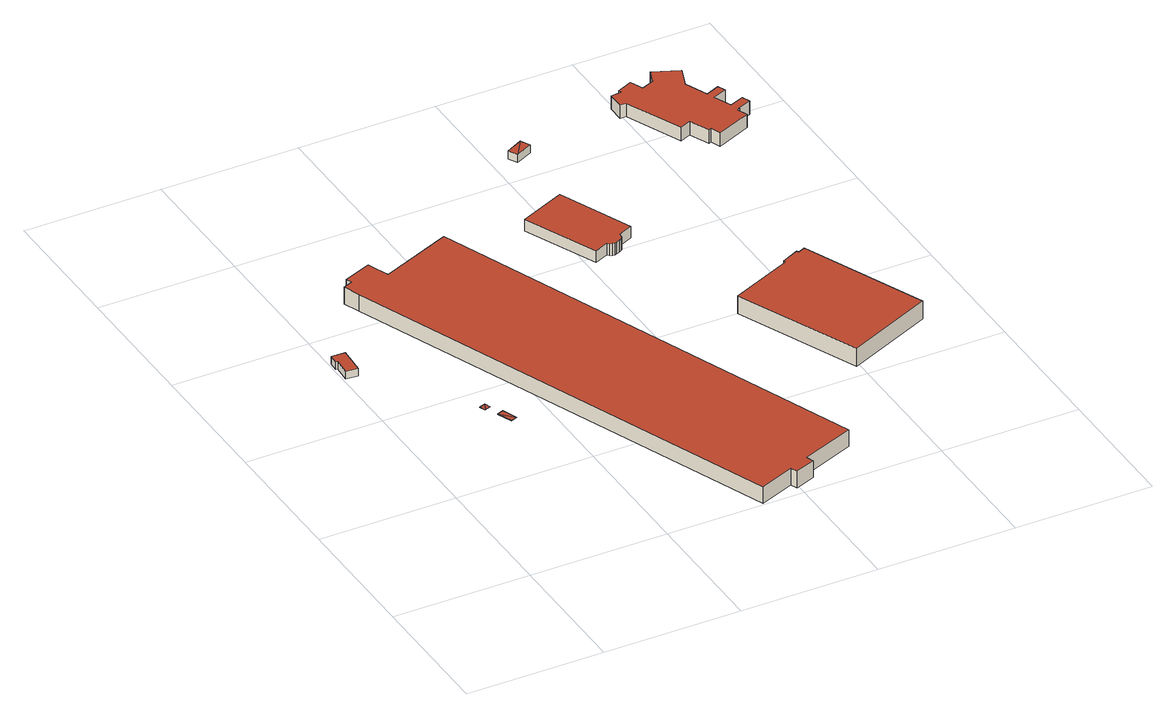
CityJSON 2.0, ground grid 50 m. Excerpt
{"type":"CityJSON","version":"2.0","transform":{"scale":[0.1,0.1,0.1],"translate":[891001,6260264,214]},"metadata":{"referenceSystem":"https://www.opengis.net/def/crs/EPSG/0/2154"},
"CityObjects":{
"building1":{"type":"Building","attributes":{"class":"Building"},"children":["building1-1"]},
"building1-1":{"type":"BuildingPart","parents":["building1"],"geometry":[{"type":"Solid","lod":"2.2","boundaries":[[[[0,1,2,3,4,5]],[[6,7,8,9,10,11]],[[11,10,4,5]],[[10,9,3,4]],[[9,8,2,3]],[[8,7,1,2]],[[7,6,0,1]],[[6,11,5,0]]]],"semantics":{"surfaces":[{"type":"GroundSurface"},{"type":"RoofSurface"},{"type":"WallSurface","on_footprint_edge":true}],"values":[[0,1,2,2,2,2,2,2]]}}]},
"building2":{"type":"Building","attributes":{"class":"Building"},"children":["building2-1"]},
"building2-1":{"type":"BuildingPart","parents":["building2"],"geometry":[{"type":"Solid","lod":"2.2","boundaries":[[[[12,13,14]],[[15,14,13]],[[14,16,17,15]],[[13,17,15]],[[13,12,16,17]],[[12,14,16]]]],"semantics":{"surfaces":[{"type":"RoofSurface","rf_azimuth":25.29,"rf_slope":1.81},{"type":"GroundSurface"},{"type":"WallSurface","on_footprint_edge":true}],"values":[[0,0,1,2,2,2]]}}]},
"building3":{"type":"Building","attributes":{"class":"Building"},"children":["building3-1"]},
"building3-1":{"type":"BuildingPart","parents":["building3"],"geometry":[{"type":"Solid","lod":"2.2","boundaries":[[[[18,19,20]],[[21,20,19]],[[20,22,23,24]],[[21,19,23,24]],[[19,18,22,23]],[[18,20,22]],[[21,24,20]]]],"semantics":{"surfaces":[{"type":"RoofSurface","rf_azimuth":9.9,"rf_slope":1.24},{"type":"GroundSurface"},{"type":"WallSurface","on_footprint_edge":true}],"values":[[0,0,1,2,2,2,2]]}}]},
"building4":{"type":"Building","attributes":{"class":"Building"},"children":["building4-1"]},
"building4-1":{"type":"BuildingPart","parents":["building4"],"geometry":[{"type":"Solid","lod":"2.2","boundaries":[[[[25,26,27,28,29,30,31,32,33,34,35,36,37,38,39]],[[40,41,42,43,44,45,46,47,48,49,50,51,52,53,54]],[[54,53,38,39]],[[53,52,37,38]],[[52,51,36,37]],[[51,50,35,36]],[[50,49,34,35]],[[49,48,33,34]],[[48,47,32,33]],[[47,46,31,32]],[[46,45,30,31]],[[45,44,29,30]],[[44,43,28,29]],[[43,42,27,28]],[[42,41,26,27]],[[41,40,25,26]],[[40,54,39,25]]]],"semantics":{"surfaces":[{"type":"GroundSurface"},{"type":"RoofSurface"},{"type":"WallSurface","on_footprint_edge":true}],"values":[[0,1,2,2,2,2,2,2,2,2,2,2,2,2,2,2,2]]}}]},
"building5":{"type":"Building","attributes":{"class":"Building"},"children":["building5-1"]},
"building5-1":{"type":"BuildingPart","parents":["building5"],"geometry":[{"type":"Solid","lod":"2.2","boundaries":[[[[55,56,57,58,59,60,61,62,63,64,65,66,67]],[[68,69,70,71,72,73,74,75,76,77,78,79,80]],[[80,79,66,67]],[[79,78,65,66]],[[78,77,64,65]],[[77,76,63,64]],[[76,75,62,63]],[[75,74,61,62]],[[74,73,60,61]],[[73,72,59,60]],[[72,71,58,59]],[[71,70,57,58]],[[70,69,56,57]],[[69,68,55,56]],[[68,80,67,55]]]],"semantics":{"surfaces":[{"type":"GroundSurface"},{"type":"RoofSurface"},{"type":"WallSurface","on_footprint_edge":true}],"values":[[0,1,2,2,2,2,2,2,2,2,2,2,2,2,2]]}}]},
"building6":{"type":"Building","attributes":{"class":"Building"},"children":["building6-1"]},
"building6-1":{"type":"BuildingPart","parents":["building6"],"geometry":[{"type":"Solid","lod":"2.2","boundaries":[[[[81,82,83]],[[84,83,82]],[[85,86,87,88]],[[84,82,87,88]],[[82,81,86,87]],[[81,83,85,86]],[[83,84,88,85]]]],"semantics":{"surfaces":[{"type":"RoofSurface","rf_azimuth":119.56,"rf_slope":1.17},{"type":"GroundSurface"},{"type":"WallSurface","on_footprint_edge":true}],"values":[[0,0,1,2,2,2,2]]}}]},
"building7":{"type":"Building","attributes":{"class":"Building"},"children":["building7-1"]},
"building7-1":{"type":"BuildingPart","parents":["building7"],"geometry":[{"type":"Solid","lod":"2.2","boundaries":[[[[89,90,91,92,93,94,95,96]],[[97,98,99,100,101,102,103,104]],[[104,103,95,96]],[[103,102,94,95]],[[102,101,93,94]],[[101,100,92,93]],[[100,99,91,92]],[[99,98,90,91]],[[98,97,89,90]],[[97,104,96,89]]]],"semantics":{"surfaces":[{"type":"GroundSurface"},{"type":"RoofSurface"},{"type":"WallSurface","on_footprint_edge":true}],"values":[[0,1,2,2,2,2,2,2,2,2]]}}]},
"building8":{"type":"Building","attributes":{"class":"Building"},"children":["building8-1"]},
"building8-1":{"type":"BuildingPart","parents":["building8"],"geometry":[{"type":"Solid","lod":"2.2","boundaries":[[[[105,106,107,108,109,110,111,112,113,114,115,116,117,118,119,120,121,122,123,124,125,126,127,128,129,130,131]],[[132,133,134,135,136,137,138,139,140,141,142,143,144,145,146,147,148,149,150,151,152,153,154,155,156,157,158]],[[158,157,130,131]],[[157,156,129,130]],[[156,155,128,129]],[[155,154,127,128]],[[154,153,126,127]],[[153,152,125,126]],[[152,151,124,125]],[[151,150,123,124]],[[150,149,122,123]],[[149,148,121,122]],[[148,147,120,121]],[[147,146,119,120]],[[146,145,118,119]],[[145,144,117,118]],[[144,143,116,117]],[[143,142,115,116]],[[142,141,114,115]],[[141,140,113,114]],[[140,139,112,113]],[[139,138,111,112]],[[138,137,110,111]],[[137,136,109,110]],[[136,135,108,109]],[[135,134,107,108]],[[134,133,106,107]],[[133,132,105,106]],[[132,158,131,105]]]],"semantics":{"surfaces":[{"type":"GroundSurface"},{"type":"RoofSurface"},{"type":"WallSurface","on_footprint_edge":true}],"values":[[0,1,2,2,2,2,2,2,2,2,2,2,2,2,2,2,2,2,2,2,2,2,2,2,2,2,2,2,2]]}}]}
},
"vertices":[
[9,1263,3],[53,1261,3],[59,1359,3],[9,1362,3],[7,1327,3],[13,1326,3],[9,1263,32],[53,1261,32],[59,1359,32],[9,1362,32],[7,1327,32],[13,1326,32],
[313,920,2],[321,898,2],[336,928,1],[344,906,1],[313,920,1],[321,898,1],
[368,867,2],[345,858,2],[389,813,1],[367,804,2],[368,867,1],[345,858,1],[367,804,1],
[854,5,2],[982,56,2],[992,32,2],[1065,59,2],[1055,85,2],[1249,161,2],[642,1711,2],[627,1748,2],[367,1642,2],[347,1692,2],[336,1720,2],[236,1681,2],[244,1659,2],[209,1645,2],[230,1587,2],[854,5,67],[982,56,67],[992,32,67],[1065,59,67],[1055,85,67],[1249,161,67],[642,1711,67],[627,1748,67],[367,1642,67],[347,1692,67],[336,1720,67],[236,1681,67],[244,1659,67],[209,1645,67],[230,1587,67],
[1195,1537,4],[1081,1807,4],[914,1735,4],[1031,1468,4],[1082,1489,4],[1088,1482,4],[1098,1478,4],[1106,1477,4],[1112,1478,4],[1127,1485,4],[1137,1492,4],[1142,1499,4],[1142,1515,4],[1195,1537,49],[1081,1807,49],[914,1735,49],[1031,1468,49],[1082,1489,49],[1088,1482,49],[1098,1478,49],[1106,1477,49],[1112,1478,49],[1127,1485,49],[1137,1492,49],[1142,1499,49],[1142,1515,49],
[1064,2126,32],[1081,2092,33],[1124,2154,33],[1142,2121,33],[1124,2154,1],[1064,2126,1],[1081,2092,1],[1142,2121,1],
[1606,1126,10],[1579,1114,10],[1576,1122,10],[1513,1094,10],[1516,1086,10],[1289,988,10],[1483,542,10],[1797,680,10],[1606,1126,79],[1579,1114,79],[1576,1122,79],[1513,1094,79],[1516,1086,79],[1289,988,79],[1483,542,79],[1797,680,79],
[1598,1947,5],[1640,1965,5],[1671,1892,5],[1680,1896,5],[1695,1860,5],[1821,1914,5],[1806,1949,5],[1815,1953,5],[1813,1955,5],[1864,1977,5],[1852,2006,5],[1801,1985,5],[1774,2048,5],[1825,2069,5],[1813,2097,5],[1763,2076,5],[1728,2159,5],[1755,2234,5],[1661,2274,5],[1643,2223,5],[1597,2204,5],[1577,2252,5],[1521,2227,5],[1525,2216,5],[1487,2213,5],[1488,2153,5],[1509,2153,5],[1598,1947,57],[1640,1965,57],[1671,1892,57],[1680,1896,57],[1695,1860,57],[1821,1914,57],[1806,1949,57],[1815,1953,57],[1813,1955,57],[1864,1977,57],[1852,2006,57],[1801,1985,57],[1774,2048,57],[1825,2069,57],[1813,2097,57],[1763,2076,57],[1728,2159,57],[1755,2234,57],[1661,2274,57],[1643,2223,57],[1597,2204,57],[1577,2252,57],[1521,2227,57],[1525,2216,57],[1487,2213,57],[1488,2153,57],[1509,2153,57]
]}
